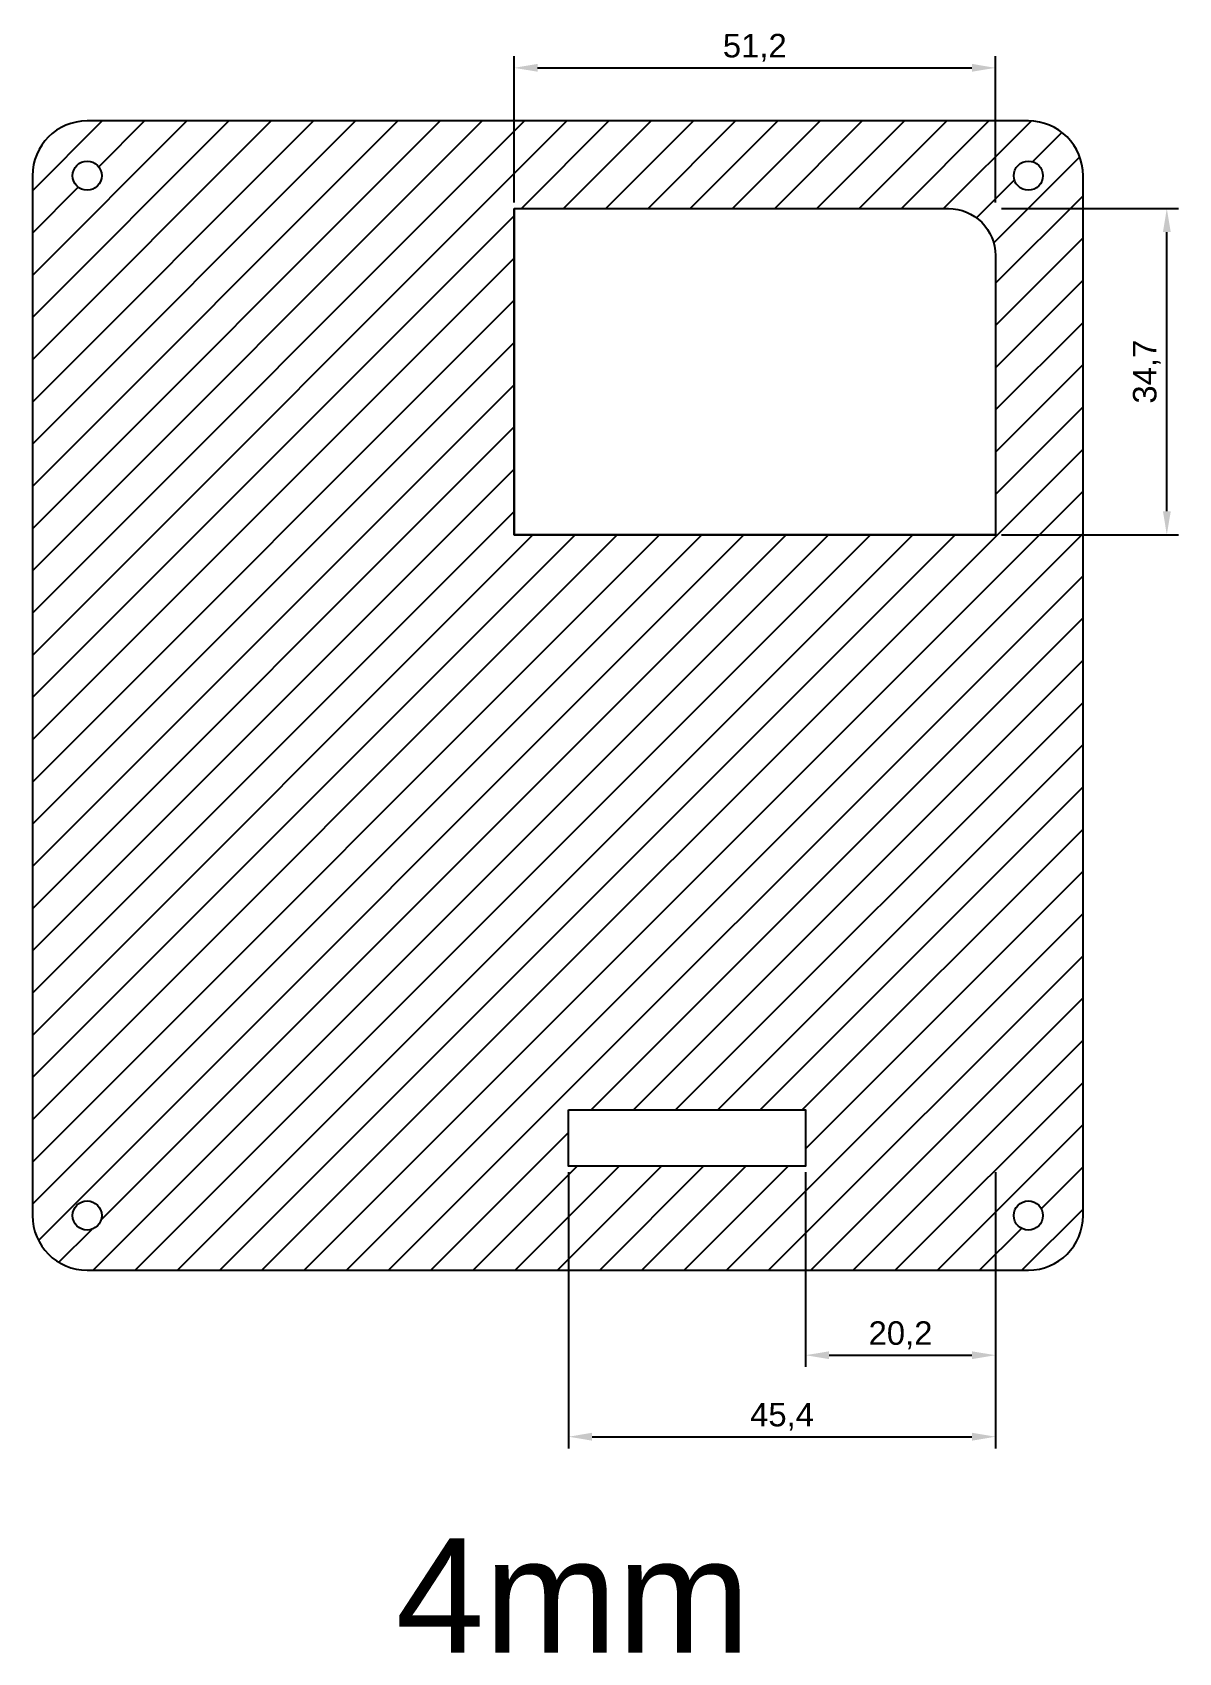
# Model space of a CAD drawing. Header units: millimetres. Extents: x 250 to 372, y 207 to 379.
import ezdxf

# ---------------------------------------------------------------- set-up
doc = ezdxf.new("R2010")
doc.units = ezdxf.units.MM
doc.styles.get("Standard").update_dxf_attribs({"font": 'arial.ttf'})
doc.dimstyles.new('ISO-25', dxfattribs={"dimtxt": 2.5, "dimasz": 2.5, "dimexe": 1.25, "dimexo": 0.625, "dimtad": 1, "dimtxsty": 'Standard', "dimcen": 2.5, "dimadec": 0, "dimazin": 0, "dimtfac": 1, "dimtmove": 0, "dimatfit": 3, "dimfxl": 1, "dimarcsym": 0})

# ---------------------------------------------------------------- blocks, each defined once
blk = doc.blocks.new('*D9')
at = {"color": 0, "lineweight": -2, "transparency": 16777216}
for p, q in [((307.05, 257.93), (307.05, 228.54)), ((352.45, 257.93), (352.45, 228.54)), ((309.55, 229.79), (349.95, 229.79))]:
    blk.add_line(p, q, dxfattribs=at)
at = {"color": 0, "transparency": 16777216}
for points in [[(309.55, 230.21), (309.55, 229.37), (307.05, 229.79)], [(349.95, 230.21), (349.95, 229.37), (352.45, 229.79)]]:
    blk.add_solid(points, dxfattribs=at)
at = {"layer": 'Defpoints', "color": 0, "transparency": 16777216}
for p in [(307.05, 258.55), (352.45, 258.55), (352.45, 229.79)]:
    blk.add_point(p, dxfattribs=at)
at = {"color": 0, "transparency": 16777216, "insert": (329.75, 231.91), "char_height": 2.5, "attachment_point": 5}
blk.add_mtext('45,4', dxfattribs=at)
blk = doc.blocks.new('*D10')
at = {"color": 0, "lineweight": -2, "transparency": 16777216}
for p, q in [((332.25, 257.93), (332.25, 237.21)), ((352.45, 257.93), (352.45, 237.21)), ((334.75, 238.46), (349.95, 238.46))]:
    blk.add_line(p, q, dxfattribs=at)
at = {"color": 0, "transparency": 16777216}
for points in [[(334.75, 238.87), (334.75, 238.04), (332.25, 238.46)], [(349.95, 238.87), (349.95, 238.04), (352.45, 238.46)]]:
    blk.add_solid(points, dxfattribs=at)
at = {"layer": 'Defpoints', "color": 0, "transparency": 16777216}
for p in [(332.25, 258.55), (352.45, 258.55), (352.45, 238.46)]:
    blk.add_point(p, dxfattribs=at)
at = {"color": 0, "transparency": 16777216, "insert": (342.35, 240.58), "char_height": 2.5, "attachment_point": 5}
blk.add_mtext('20,2', dxfattribs=at)
blk = doc.blocks.new('*D11')
at = {"color": 0, "lineweight": -2, "transparency": 16777216}
for p, q in [((301.25, 361.03), (301.25, 376.61)), ((352.45, 361.03), (352.45, 376.61)), ((303.75, 375.36), (349.95, 375.36))]:
    blk.add_line(p, q, dxfattribs=at)
at = {"color": 0, "transparency": 16777216}
for points in [[(303.75, 375.78), (303.75, 374.95), (301.25, 375.36)], [(349.95, 375.78), (349.95, 374.95), (352.45, 375.36)]]:
    blk.add_solid(points, dxfattribs=at)
at = {"layer": 'Defpoints', "color": 0, "transparency": 16777216}
for p in [(352.45, 375.36), (301.25, 360.4), (352.45, 360.4)]:
    blk.add_point(p, dxfattribs=at)
at = {"color": 0, "transparency": 16777216, "insert": (326.85, 377.49), "char_height": 2.5, "attachment_point": 5}
blk.add_mtext('51,2', dxfattribs=at)
blk = doc.blocks.new('*D12')
at = {"color": 0, "lineweight": -2, "transparency": 16777216}
for p, q in [((353.08, 360.4), (371.92, 360.4)), ((370.67, 328.2), (370.67, 357.9)), ((353.08, 325.7), (371.92, 325.7))]:
    blk.add_line(p, q, dxfattribs=at)
at = {"color": 0, "transparency": 16777216}
for points in [[(370.26, 357.9), (371.09, 357.9), (370.67, 360.4)], [(370.26, 328.2), (371.09, 328.2), (370.67, 325.7)]]:
    blk.add_solid(points, dxfattribs=at)
at = {"layer": 'Defpoints', "color": 0, "transparency": 16777216}
for p in [(352.45, 360.4), (370.67, 360.4), (352.45, 325.7)]:
    blk.add_point(p, dxfattribs=at)
at = {"color": 0, "transparency": 16777216, "insert": (368.55, 343.05), "char_height": 2.5, "attachment_point": 5, "rotation": 90}
blk.add_mtext('34,7', dxfattribs=at)

msp = doc.modelspace()

# ---------------------------------------------------------------- hatches: boundary and pattern name
h = msp.add_hatch()
h.set_pattern_fill('ANSI31', color=256)
h.paths.add_polyline_path([(361.766, 363.893, 0.4142136), (355.946, 369.713), (255.842, 369.713, 0.4142136), (250.022, 363.893), (250.022, 253.313, 0.4142136), (255.842, 247.493), (355.946, 247.493, 0.4142136), (361.766, 253.313)])
h.paths.add_polyline_path([(301.254, 325.701), (301.254, 360.401), (347.454, 360.401, -0.4142136), (352.454, 355.401), (352.454, 325.701)], flags=16)
h.paths.add_polyline_path([(257.392, 253.313, -1), (254.292, 253.313, -1)], flags=16)
h.paths.add_polyline_path([(307.054, 264.551), (332.254, 264.551), (332.254, 258.551), (307.054, 258.551)], flags=16)
h.paths.add_polyline_path([(254.292, 363.893, -1), (257.392, 363.893, -1)], flags=16)
h.paths.add_polyline_path([(357.496, 253.313, -1), (354.396, 253.313, -1)], flags=16)
h.paths.add_polyline_path([(354.396, 363.893, -1), (357.496, 363.893, -1)], flags=16)

# ---------------------------------------------------------------- linework, layer by layer
for p, q in [((355.946, 369.713), (255.842, 369.713)), ((250.022, 363.893), (250.022, 253.313)), ((361.766, 253.313), (361.766, 363.893)), ((307.054, 258.551), (307.054, 264.551)), ((307.054, 264.551), (332.254, 264.551)), ((332.254, 264.551), (332.254, 258.551)), ((255.842, 247.493), (355.946, 247.493))]:
    msp.add_line(p, q)
msp.add_lwpolyline([(301.254, 360.401), (301.254, 325.701), (352.454, 325.701)])
msp.add_lwpolyline([(301.254, 360.401), (347.454, 360.401, -0.4142136), (352.454, 355.401), (352.454, 325.701), (301.254, 325.701)], format="xyb", close=True)
msp.add_lwpolyline([(307.054, 264.551), (332.254, 264.551), (332.254, 258.551), (307.054, 258.551)], close=True)
for centre in [(255.842, 363.893), (355.946, 363.893), (255.842, 253.313), (355.946, 253.313)]:
    msp.add_circle(centre, 1.55)
for centre, start, end in [((255.842, 363.893), 90, 180), ((355.946, 363.893), 0, 90), ((255.842, 253.313), 180, 270), ((355.946, 253.313), 270, 360)]:
    msp.add_arc(centre, 5.82, start, end)

# ---------------------------------------------------------------- texts
msp.add_text('4mm', height=12.1465).set_placement((288.659, 206.833))

# ---------------------------------------------------------------- dimensions: what is measured, and where the dimension line sits
for base, p1, p2, picture, middle in [((352.454, 375.362), (301.254, 360.401), (352.454, 360.401), '*D11', (326.854, 377.489)), ((352.454, 229.789), (307.054, 258.551), (352.454, 258.551), '*D9', (329.754, 231.911)), ((352.454, 238.457), (332.254, 258.551), (352.454, 258.551), '*D10', (342.354, 240.584))]:
    dim = msp.add_linear_dim(base=base, p1=p1, p2=p2, dimstyle='ISO-25')
    dim.commit()
    dim.dimension.update_dxf_attribs({"geometry": picture, "text_midpoint": middle})
dim = msp.add_linear_dim(base=(370.674, 360.401), p1=(352.454, 325.701), p2=(352.454, 360.401), angle=90, dimstyle='ISO-25')
dim.commit()
dim.dimension.update_dxf_attribs({"geometry": '*D12', "text_midpoint": (368.547, 343.051)})

doc.saveas('drawing.dxf')
